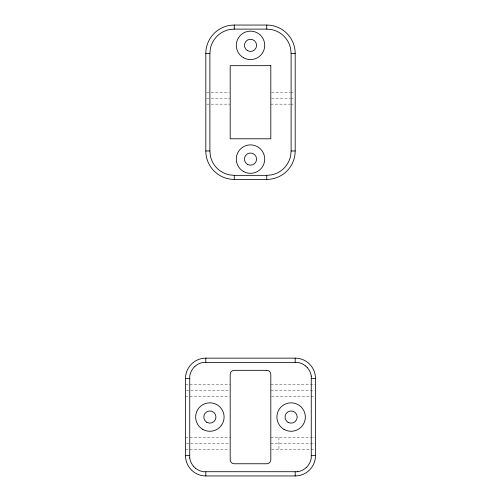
<?xml version="1.0" encoding="UTF-8"?>
<svg xmlns="http://www.w3.org/2000/svg" width="501" height="501" viewBox="0 0 501 501"><rect width="100%" height="100%" fill="white"/><g stroke="black" fill="none" stroke-linecap="round" stroke-linejoin="round"><path stroke-width="0.38" stroke-dasharray="2.5 1.88" d="M206.575 92.19L210.389 92.19M211.146 92.19L229.427 92.19M271.573 92.19L289.854 92.19M290.611 92.19L294.425 92.19M206.575 98.171L210.389 98.171M211.146 98.171L230.191 98.171M271.573 98.171L289.854 98.171M290.611 98.171L294.425 98.171M206.575 104.152L210.389 104.152M211.146 104.152L230.191 104.152M270.809 104.152L289.854 104.152M290.611 104.152L294.425 104.152M185.508 384.662L230.191 384.662M270.809 384.662L315.492 384.662M186.278 390.642L230.191 390.642M270.809 390.642L314.722 390.642M185.508 396.623L229.42 396.623M271.58 396.623L315.492 396.623M185.508 437.473L230.191 437.473M270.809 437.473L315.492 437.473M186.278 443.454L230.191 443.454M270.809 443.454L314.722 443.454M185.508 449.435L229.42 449.435M271.58 449.435L315.492 449.435M278.938 437.473L278.938 449.435"/><path stroke-width="0.75" d="M189.741 458.027L189.741 376.076A16.364 16.364 0 0 1 193.261 368.154A15.819 15.819 0 0 1 194.902 366.419M209.881 53.488L210.339 48.729A24.655 24.655 0 0 1 215.411 38.02A23.735 23.735 0 0 1 218.787 34.644A24.655 24.655 0 0 1 229.496 29.578L234.249 29.114L266.751 29.114L271.504 29.572A24.655 24.655 0 0 1 282.213 34.65A23.735 23.735 0 0 1 285.589 38.02A24.655 24.655 0 0 1 290.655 48.729L291.119 53.488L291.119 150.976L290.661 155.73A24.655 24.655 0 0 1 285.589 166.438A23.735 23.735 0 0 1 282.213 169.82A24.655 24.655 0 0 1 271.504 174.887L266.751 175.35L234.249 175.35L229.496 174.887A24.655 24.655 0 0 1 218.787 169.814A23.735 23.735 0 0 1 215.411 166.445A24.655 24.655 0 0 1 210.345 155.73L209.881 150.976L209.881 53.488L205.817 53.488L205.817 150.976A28.438 28.438 0 0 0 234.249 179.414L266.751 179.414A28.438 28.438 0 0 0 295.183 150.976L295.183 53.488A28.438 28.438 0 0 0 266.751 25.05L234.249 25.05A28.438 28.438 0 0 0 205.817 53.488M311.259 376.076L311.259 458.027A16.364 16.364 0 0 1 307.739 465.949A15.819 15.819 0 0 1 306.098 467.683M297.569 471.717L203.431 471.717A16.364 16.364 0 0 1 195.509 468.197M305.491 365.905A16.364 16.364 0 0 0 297.569 362.386L203.431 362.38A16.364 16.364 0 0 0 194.958 366.375M291.119 53.488L295.183 53.488M205.817 150.976L209.881 150.976M291.119 150.976L295.183 150.976M205.817 358.146L295.183 358.146A20.309 20.309 0 0 1 315.492 378.455L315.492 455.641A20.309 20.309 0 0 1 295.183 475.95L205.817 475.95A20.309 20.309 0 0 1 185.508 455.641L185.508 378.455A20.309 20.309 0 0 1 205.817 358.146L205.817 362.21M185.508 378.455L189.566 378.455M311.434 378.455L315.492 378.455M185.508 455.641L189.566 455.641M311.434 455.641L315.492 455.641M295.183 358.146L295.183 362.21M295.183 471.886L295.183 475.95M266.751 25.05L266.751 29.114M266.751 175.35L266.751 179.414M234.249 25.05L234.249 29.114M234.249 175.35L234.249 179.414M205.817 471.886L205.817 475.95M193.73 466.5A16.364 16.364 0 0 1 189.691 457.977M195.503 468.203A15.819 15.819 0 0 1 193.774 466.556M306.042 467.727A16.364 16.364 0 0 1 297.519 471.76M307.27 367.596A16.364 16.364 0 0 1 311.309 376.126M305.497 365.899A15.819 15.819 0 0 1 307.226 367.54M270.809 65.669L230.191 65.669L230.191 138.79L270.809 138.79L270.809 65.669M266.751 370.333L234.249 370.333A4.064 4.064 0 0 0 230.191 374.397L230.191 459.699A4.064 4.064 0 0 0 234.249 463.763L266.751 463.763A4.064 4.064 0 0 0 270.809 459.699L270.809 374.397A4.064 4.064 0 0 0 266.751 370.333M243.392 171.417A14.216 14.216 0 0 0 264.716 159.099A14.216 14.216 0 0 0 243.392 146.787A14.216 14.216 0 0 0 243.392 171.417M243.392 57.671A14.216 14.216 0 0 0 264.716 45.359A14.216 14.216 0 0 0 243.392 33.047A14.216 14.216 0 0 0 243.392 57.671M247.456 50.639A6.093 6.093 0 0 0 256.593 45.359A6.093 6.093 0 0 0 247.456 40.086A6.093 6.093 0 0 0 247.456 50.639M247.456 164.378A6.093 6.093 0 0 0 256.593 159.099A6.093 6.093 0 0 0 247.456 153.826A6.093 6.093 0 0 0 247.456 164.378M206.832 422.324A6.093 6.093 0 0 0 215.969 417.051A6.093 6.093 0 0 0 206.832 411.772A6.093 6.093 0 0 0 206.832 422.324M288.075 422.324A6.093 6.093 0 0 0 297.212 417.051A6.093 6.093 0 0 0 288.075 411.772A6.093 6.093 0 0 0 288.075 422.324M284.011 429.363A14.216 14.216 0 0 0 305.341 417.051A14.216 14.216 0 0 0 284.011 404.733A14.216 14.216 0 0 0 284.011 429.363M202.767 429.363A14.216 14.216 0 0 0 224.097 417.051A14.216 14.216 0 0 0 202.767 404.733A14.216 14.216 0 0 0 202.767 429.363"/></g></svg>
